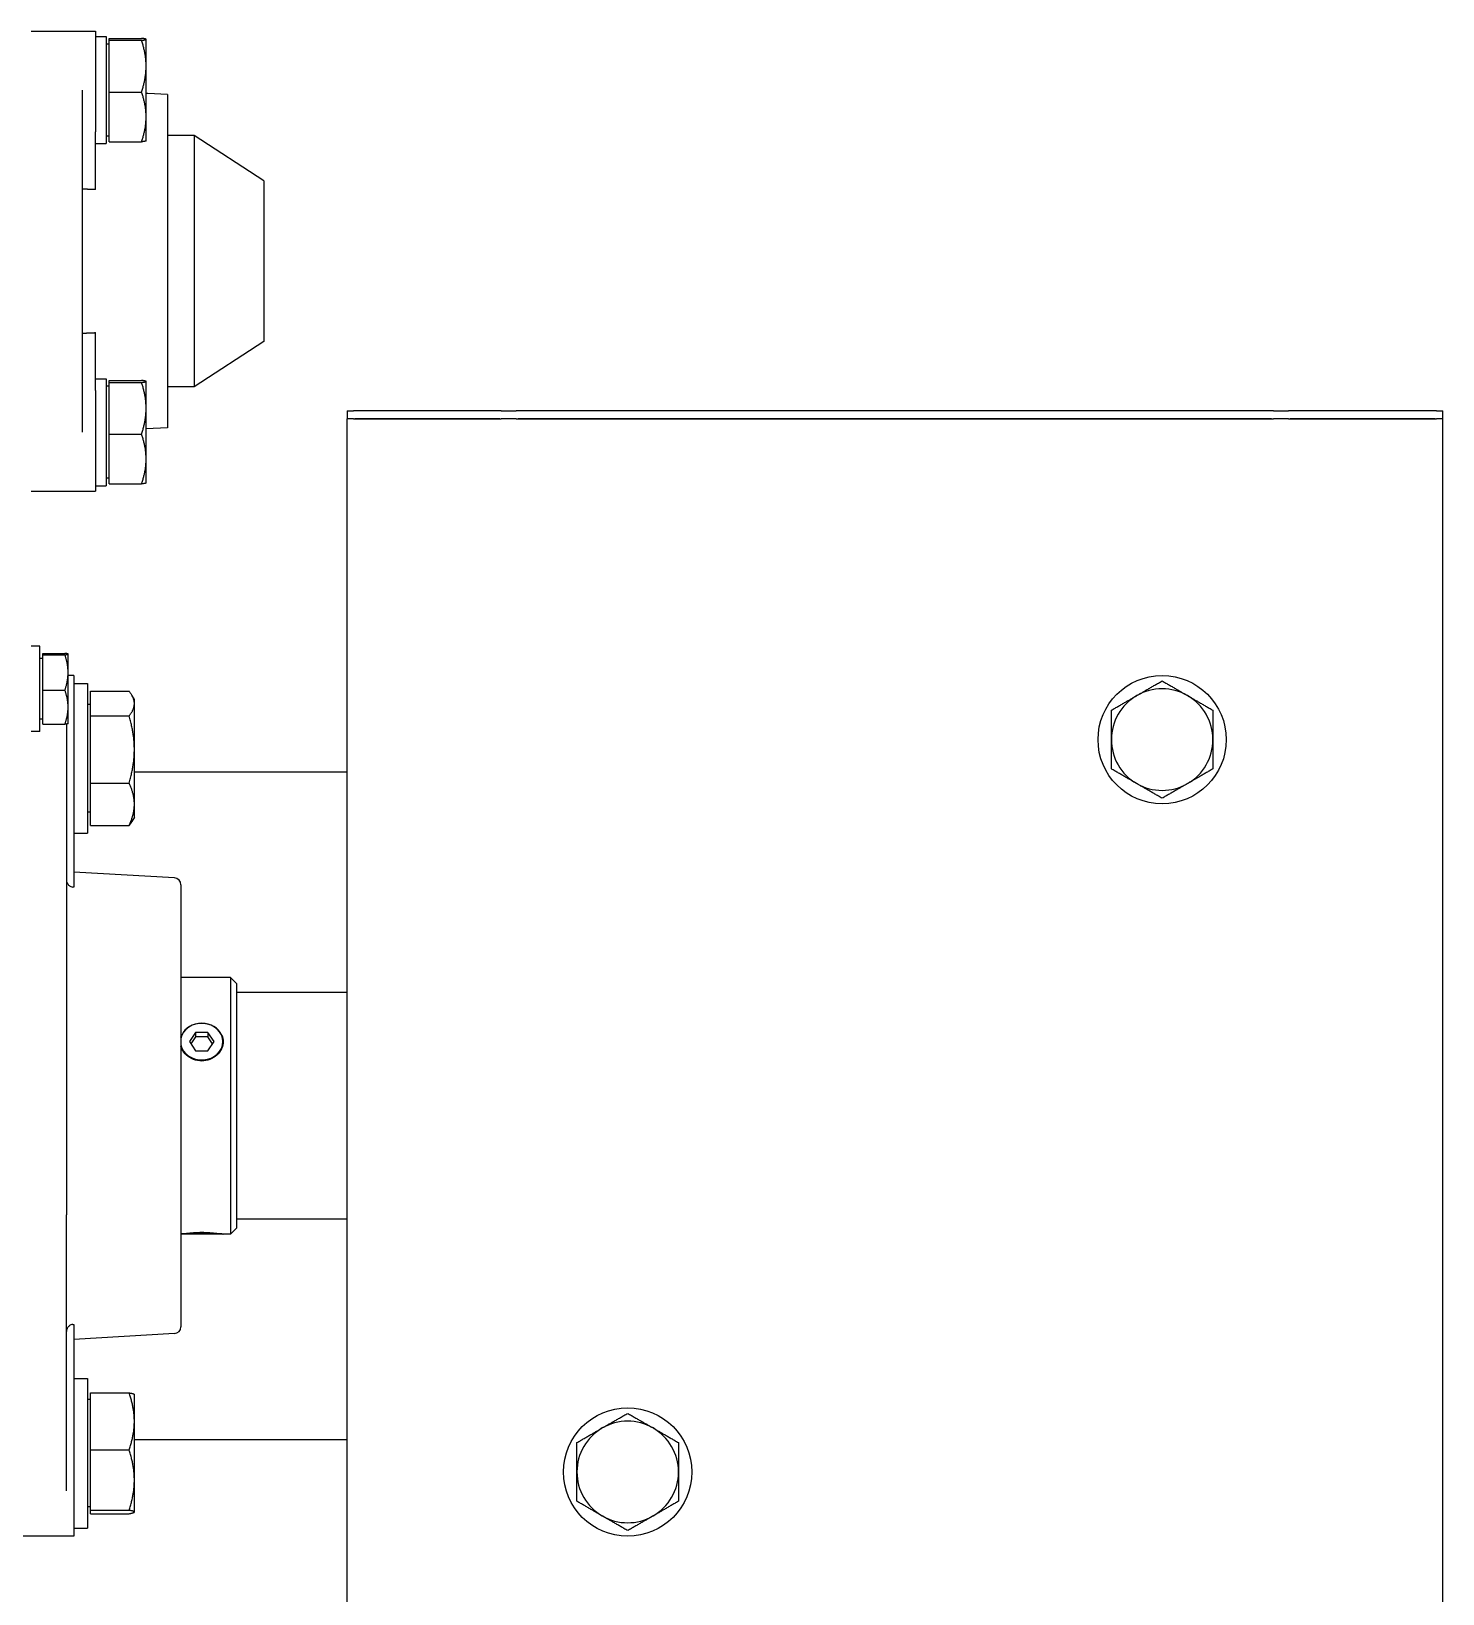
# Model space of a CAD drawing. Extents: x -3873 to 164127, y 7129 to 96529.
# Drawn here: x 43481.5 to 43745.6, y 40136.7 to 40429 of the extents above; entities that cross this region are included whole.
import ezdxf

# ---------------------------------------------------------------- set-up
doc = ezdxf.new("R2010")
doc.units = 0
doc.layers.add('LAYOUT', color=90, linetype='CONTINUOUS')
doc.layers.add('LAYOUT-KROMEKA', color=1, linetype='CONTINUOUS')

# ---------------------------------------------------------------- blocks, each defined once
blk = doc.blocks.new('A$Ccf7c2aec')
at = {"layer": 'LAYOUT-KROMEKA'}
for p, q in [((1870.13, 256.1), (1870.13, 270.1)), ((2020.63, 262.5), (2020.63, 264.1)), ((2036.63, 262.5), (2036.63, 264.1)), ((2065.63, 264.1), (2065.63, 254.5)), ((2151.63, 264.1), (2151.63, 254.5)), ((2020.63, 262.5), (2036.63, 262.5)), ((2022.01, 261.9), (2028.38, 261.9)), ((2022.01, 261.9), (2022.01, 257.78)), ((2022.93, 261.9), (2022.93, 262.5)), ((2028.38, 261.9), (2035, 261.9)), ((2028.38, 261.9), (2028.38, 257.78)), ((2034.33, 261.9), (2034.33, 262.5)), ((2035, 261.9), (2035.25, 261.9)), ((2035, 261.9), (2035, 257.78)), ((2035.25, 261.9), (2035.25, 257.78)), ((1878.6, 257.5), (1930.21, 257.5)), ((1971.06, 257.5), (1930.21, 257.5)), ((2022.05, 257.5), (1971.06, 257.5)), ((1885.63, 256.1), (1870.13, 256.1)), ((1871.63, 256.1), (1871.63, 253.6)), ((1909.74, 256.1), (1885.63, 256.1)), ((1899.63, 256.1), (1899.63, 253.6)), ((1908.02, 237.29), (1906.9, 256.1)), ((1909.73, 256.31), (1909.74, 256.1)), ((1991.52, 256.1), (1991.54, 256.31)), ((2015.63, 256.1), (1991.52, 256.1)), ((1993.25, 237.29), (1994.36, 256.1)), ((2001.63, 256.1), (2001.63, 253.6)), ((2031.13, 256.1), (2015.63, 256.1)), ((2022.13, 257.2), (2025.2, 257.2)), ((2022.13, 257.2), (2022.13, 257.2)), ((2025.2, 257.2), (2031.69, 257.2)), ((2029.63, 256.1), (2029.63, 253.6)), ((2031.13, 256.1), (2031.13, 257.2)), ((2031.69, 257.2), (2035.13, 257.2)), ((2035.13, 257.2), (2035.13, 257.2)), ((2035.13, 257.2), (2035.14, 257.2)), ((2065.63, 254.5), (2065.63, 252.1)), ((2076.63, 254.5), (2140.63, 254.5)), ((2151.63, 254.5), (2151.63, 252.1)), ((1899.63, 253.6), (1871.63, 253.6)), ((1874.33, 253), (1874.33, 245.78)), ((1874.33, 253), (1874.96, 253)), ((1874.96, 253), (1886.26, 253)), ((1874.96, 253), (1874.96, 245.78)), ((1875.58, 253), (1875.58, 253.6)), ((1886.26, 253), (1896.93, 253)), ((1886.26, 253), (1886.26, 245.78)), ((1895.68, 253), (1895.68, 253.6)), ((1896.93, 253), (1896.93, 245.78)), ((2029.63, 253.6), (2001.63, 253.6)), ((2003.07, 253), (2011, 253)), ((2003.07, 253), (2003.07, 245.78)), ((2005.58, 253), (2005.58, 253.6)), ((2011, 253), (2023.56, 253)), ((2011, 253), (2011, 245.78)), ((2023.56, 253), (2023.56, 245.78)), ((2023.56, 253), (2028.19, 253)), ((2025.68, 253), (2025.68, 253.6)), ((2028.19, 253), (2028.19, 245.78)), ((2084.41, 252.1), (2065.63, 252.1)), ((2066.63, 252.1), (2066.63, 250.1)), ((2084.41, 252.1), (2095.26, 252.1)), ((2086.63, 252.1), (2086.63, 250.1)), ((2122.01, 252.1), (2132.85, 252.1)), ((2130.63, 252.1), (2130.63, 250.1)), ((2151.63, 252.1), (2132.85, 252.1)), ((2150.63, 252.1), (2150.63, 250.1)), ((2086.63, 250.1), (2066.63, 250.1)), ((2066.96, 249.5), (2076.27, 249.5)), ((2066.96, 249.5), (2066.96, 243.45)), ((2068.03, 249.5), (2068.03, 250.1)), ((2076.27, 249.5), (2085.94, 249.5)), ((2076.27, 249.5), (2076.27, 243.45)), ((2085.23, 249.5), (2085.23, 250.1)), ((2085.94, 249.5), (2086.31, 249.5)), ((2085.94, 249.5), (2085.94, 243.45)), ((2086.31, 249.5), (2086.31, 243.45)), ((2150.63, 250.1), (2130.63, 250.1)), ((2130.96, 249.5), (2140.27, 249.5)), ((2130.96, 249.5), (2130.96, 243.45)), ((2132.03, 249.5), (2132.03, 250.1)), ((2140.27, 249.5), (2149.94, 249.5)), ((2140.27, 249.5), (2140.27, 243.45)), ((2149.23, 249.5), (2149.23, 250.1)), ((2149.94, 249.5), (2150.31, 249.5)), ((2149.94, 249.5), (2149.94, 243.45)), ((2150.31, 249.5), (2150.31, 243.45)), ((1874.63, 244.8), (1874.62, 244.81)), ((1874.63, 244.8), (1874.65, 244.8)), ((1874.65, 244.8), (1880.61, 244.8)), ((1880.61, 244.8), (1891.6, 244.8)), ((1888.13, 205), (1888.13, 244.8)), ((1891.6, 244.8), (1896.63, 244.8)), ((1896.63, 244.8), (1896.65, 244.81)), ((2004.63, 244.8), (2003.82, 245.27)), ((2004.63, 244.8), (2007.04, 244.8)), ((2007.04, 244.8), (2017.28, 244.8)), ((2013.13, 244.8), (2013.13, 205)), ((2017.28, 244.8), (2025.88, 244.8)), ((2025.88, 244.8), (2026.63, 244.8)), ((2026.63, 244.8), (2027.45, 245.27)), ((2067.13, 242.6), (2071.61, 242.6)), ((2067.13, 242.6), (2067.13, 242.6)), ((2071.61, 242.6), (2081.11, 242.6)), ((2077.47, 238.6), (2077.26, 242.6)), ((2081.11, 242.6), (2086.13, 242.6)), ((2086.13, 242.6), (2086.13, 242.6)), ((2086.13, 242.6), (2086.14, 242.6)), ((2131.13, 242.6), (2135.61, 242.6)), ((2131.13, 242.6), (2131.13, 242.6)), ((2135.61, 242.6), (2145.11, 242.6)), ((2145.11, 242.6), (2150.13, 242.6)), ((2150.13, 242.6), (2150.13, 242.6)), ((2150.13, 242.6), (2150.14, 242.6)), ((2139.8, 238.6), (2139.99, 242.3)), ((2139.8, 238.6), (2077.47, 238.6)), ((2085.13, 233.6), (2085.13, 238.6)), ((2132.13, 233.6), (2132.13, 238.6)), ((1991.99, 236.1), (1909.27, 236.1)), ((1926.63, 228.24), (1926.63, 236.1)), ((1926.67, 228.46), (1926.67, 235.94)), ((1962.63, 234.51), (1960.9, 233.35)), ((1963.55, 233.35), (1962.23, 234.24)), ((1964.37, 233.35), (1962.63, 234.51)), ((1974.63, 226.8), (1974.63, 236.1)), ((1960.9, 233.35), (1960.9, 231.05)), ((1960.9, 231.05), (1962.63, 229.89)), ((1962.23, 230.16), (1963.55, 231.05)), ((1962.63, 229.89), (1964.37, 231.05)), ((1963.55, 231.05), (1963.55, 233.35)), ((1964.37, 233.35), (1963.55, 233.35)), ((1964.37, 231.05), (1963.55, 231.05)), ((1964.37, 231.05), (1964.37, 233.35)), ((2132.13, 233.6), (2085.13, 233.6)), ((2093.63, 220.6), (2085.13, 233.6)), ((2123.63, 220.6), (2132.13, 233.6)), ((1926.63, 228.24), (1926.64, 228.23)), ((1926.63, 226.8), (1926.63, 228.16)), ((1974.63, 226.8), (1926.63, 226.8)), ((1927.73, 225.7), (1926.63, 226.8)), ((1973.53, 225.7), (1927.73, 225.7)), ((1929.43, 205), (1929.43, 225.7)), ((1971.83, 205), (1971.83, 225.7)), ((1973.53, 225.7), (1974.63, 226.8)), ((2123.63, 220.6), (2093.63, 220.6)), ((1544.13, 205), (2079.13, 205)), ((2079.13, 203.83), (2079.13, 205)), ((2080.63, 205), (2079.13, 205)), ((2080.63, 205), (2080.63, 203.83)), ((2079.13, 203.83), (2079.13, 176.17)), ((2079.13, 176.44), (2079.13, 203.56)), ((2080.63, 176.17), (2080.63, 203.83)), ((2079.13, 173.34), (2079.13, 176.17)), ((2080.63, 176.17), (2080.63, 173.34)), ((2079.13, 173.34), (2079.13, 31.66)), ((2079.13, 32.03), (2079.13, 172.97)), ((2080.63, 31.66), (2080.63, 173.34)), ((2079.13, 28.83), (2079.13, 31.66)), ((2080.63, 31.66), (2080.63, 28.83)), ((2079.13, 28.83), (2079.13, 1.17)), ((2079.13, 1.44), (2079.13, 28.56)), ((2080.63, 1.17), (2080.63, 28.83)), ((1544.13, 0), (2079.13, 0)), ((2079.13, 0), (2079.13, 1.17)), ((2079.13, 0), (2080.63, 0)), ((2080.63, 1.17), (2080.63, 0))]:
    blk.add_line(p, q, dxfattribs=at)
for centre in [(1882.13, 152.5), (2019.13, 52.5)]:
    blk.add_circle(centre, 12, dxfattribs=at)
for centre, radius, start, end in [((1909.27, 237.36), 1.26, 183, 270), ((1991.99, 237.36), 1.26, 270, 357), ((1882.13, 152.5), 9.5, 90, 150), ((1882.13, 152.5), 9.5, 30, 90), ((1882.13, 152.5), 9.5, 150, 210), ((1882.13, 152.5), 9.5, 330, 30), ((1882.13, 152.5), 9.5, 210, 270), ((1882.13, 152.5), 9.5, 270, 330), ((2019.13, 52.5), 9.5, 90, 150), ((2019.13, 52.5), 9.5, 30, 90), ((2019.13, 52.5), 9.5, 150, 210), ((2019.13, 52.5), 9.5, 330, 30), ((2019.13, 52.5), 9.5, 210, 270), ((2019.13, 52.5), 9.5, 270, 330)]:
    blk.add_arc(centre, radius, start, end, dxfattribs=at)
for centre, major_axis, start_param, end_param in [((1962.63, 232.2), (0, 3.96), 0.172496, 6.11069), ((1962.61, 232.2), (0, -4), 3.500904, 5.923874), ((1962.61, 232.2), (0, 4), 0.224075, 0.359312), ((1962.61, 232.2), (0, 4), 5.923874, 6.05911), ((1962.61, 232.2), (0, 4), 3.500904, 5.923874), ((1962.61, 232.2), (0, -4), 5.923874, 6.642497)]:
    blk.add_ellipse(centre, major_axis=major_axis, ratio=0.866025, start_param=start_param, end_param=end_param, dxfattribs=at)
for points, knots in [([(1909.73, 256.31), (1909.72, 256.44), (1909.69, 256.59), (1909.57, 256.86), (1909.46, 257.01), (1909.23, 257.23), (1909.06, 257.34), (1908.76, 257.46), (1908.56, 257.5), (1908.39, 257.5)], [-0.3790177, -0.3790177, -0.3790177, -0.3790177, -0.3397976, -0.3397976, -0.2925208, -0.2925208, -0.2433128, -0.2433128, -0.1925715, -0.1925715, -0.1925715, -0.1925715]), ([(1992.88, 257.5), (1992.71, 257.5), (1992.51, 257.46), (1992.2, 257.34), (1992.04, 257.23), (1991.8, 257.01), (1991.69, 256.86), (1991.58, 256.59), (1991.55, 256.44), (1991.54, 256.31)], [-0.5783668, -0.5783668, -0.5783668, -0.5783668, -0.5276255, -0.5276255, -0.4784175, -0.4784175, -0.4311408, -0.4311408, -0.3919206, -0.3919206, -0.3919206, -0.3919206]), ([(2139.99, 242.3), (2139.99, 242.3), (2139.99, 242.32), (2139.99, 242.38), (2139.99, 242.43), (2139.99, 242.53), (2139.99, 242.56), (2139.99, 242.6)], [11.78137, 11.78137, 11.78137, 11.78137, 12.269775, 12.269775, 12.758179, 12.758179, 12.986846, 12.986846, 12.986846, 12.986846]), ([(1926.67, 235.94), (1926.68, 235.93), (1926.68, 235.91), (1926.71, 235.69), (1926.76, 235.38), (1926.84, 234.67), (1926.89, 234.22), (1926.95, 233.24), (1926.97, 232.7), (1926.97, 232.2)], [-1.6734941, -1.6734941, -1.6734941, -1.6734941, -1.6607582, -1.6607582, -1.5097824, -1.5097824, -1.3588025, -1.3588025, -1.2078227, -1.2078227, -1.2078227, -1.2078227]), ([(1961.39, 228.46), (1961.36, 228.47), (1961.32, 228.49), (1960.84, 228.71), (1960.43, 229.02), (1959.77, 229.73), (1959.48, 230.18), (1959.1, 231.16), (1959, 231.7), (1959, 232.2), (1959, 232.7), (1959.1, 233.24), (1959.48, 234.22), (1959.77, 234.67), (1960.43, 235.38), (1960.84, 235.69), (1961.32, 235.91), (1961.36, 235.93), (1961.39, 235.94)], [1.9499739, 1.9499739, 1.9499739, 1.9499739, 1.9627098, 1.9627098, 2.1136856, 2.1136856, 2.2646655, 2.2646655, 2.4156453, 2.4156453, 2.4156453, 2.5666252, 2.5666252, 2.717605, 2.717605, 2.8685809, 2.8685809, 2.8813168, 2.8813168, 2.8813168, 2.8813168]), ([(1926.97, 232.2), (1926.97, 231.7), (1926.95, 231.16), (1926.89, 230.18), (1926.84, 229.73), (1926.76, 229.02), (1926.71, 228.71), (1926.68, 228.49), (1926.68, 228.47), (1926.67, 228.46)], [-1.2078227, -1.2078227, -1.2078227, -1.2078227, -1.0568428, -1.0568428, -0.905863, -0.905863, -0.7548872, -0.7548872, -0.7421512, -0.7421512, -0.7421512, -0.7421512]), ([(1963.83, 228.46), (1963.45, 228.26), (1963.04, 228.16), (1962.23, 228.16), (1961.8, 228.26), (1961.39, 228.46)], [1.6236635, 1.6236635, 1.6236635, 1.6236635, 1.7637105, 1.7637105, 1.9037575, 1.9037575, 1.9037575, 1.9037575])]:
    blk.add_open_spline(points, degree=3, knots=knots, dxfattribs=at)
for points, weights in [([(2022.01, 257.78), (2023.72, 257.2), (2025.2, 257.2)], [1, 1.0379548493, 1]), ([(2022.13, 257.2), (2022.07, 257.23), (2022.01, 257.78)], [1.00429704672, 1.03566861292, 1]), ([(2025.2, 257.2), (2026.68, 257.2), (2028.38, 257.78)], [1, 1.0379548493, 1]), ([(2028.38, 257.78), (2030.16, 257.2), (2031.69, 257.2)], [1, 1.0379548493, 1]), ([(2031.69, 257.2), (2033.23, 257.2), (2035, 257.78)], [1, 1.0379548493, 1]), ([(2035, 257.78), (2035.07, 257.2), (2035.13, 257.2)], [1, 1.0379548493, 1]), ([(2035.13, 257.2), (2035.19, 257.2), (2035.25, 257.78)], [1, 1.0379548493, 1]), ([(2095.16, 254.5), (2095.21, 253.3), (2095.26, 252.1)], [1, 1.00000219999, 1]), ([(2122.01, 252.1), (2122.06, 253.3), (2122.1, 254.5)], [1, 1.00000220104, 1]), ([(1874.33, 245.78), (1874.5, 244.8), (1874.65, 244.8)], [1, 1.0379548493, 1]), ([(1874.65, 244.8), (1874.79, 244.8), (1874.96, 245.78)], [1, 1.0379548493, 1]), ([(1874.96, 245.78), (1877.99, 244.8), (1880.61, 244.8)], [1, 1.0379548493, 1]), ([(1880.61, 244.8), (1883.23, 244.8), (1886.26, 245.78)], [1, 1.0379548493, 1]), ([(1886.26, 245.78), (1889.12, 244.8), (1891.6, 244.8)], [1, 1.0379548493, 1]), ([(1891.6, 244.8), (1894.07, 244.8), (1896.93, 245.78)], [1, 1.0379548493, 1]), ([(1896.93, 245.78), (1896.78, 244.88), (1896.65, 244.81)], [1, 1.03457079618, 1.00616466212]), ([(2003.07, 245.78), (2005.2, 244.8), (2007.04, 244.8)], [1, 1.0379548493, 1]), ([(2003.82, 245.27), (2003.46, 245.48), (2003.07, 245.78)], [1.01603521509, 1.01150510505, 1]), ([(2007.04, 244.8), (2008.88, 244.8), (2011, 245.78)], [1, 1.0379548493, 1]), ([(2011, 245.78), (2014.37, 244.8), (2017.28, 244.8)], [1, 1.0379548493, 1]), ([(2017.28, 244.8), (2020.19, 244.8), (2023.56, 245.78)], [1, 1.0379548493, 1]), ([(2023.56, 245.78), (2024.8, 244.8), (2025.88, 244.8)], [1, 1.0379548493, 1]), ([(2025.88, 244.8), (2026.95, 244.8), (2028.19, 245.78)], [1, 1.0379548493, 1]), ([(2066.96, 243.45), (2069.45, 242.6), (2071.61, 242.6)], [1, 1.0379548493, 1]), ([(2067.13, 242.6), (2067.05, 242.65), (2066.96, 243.45)], [1.00429704672, 1.03566861292, 1]), ([(2071.61, 242.6), (2073.77, 242.6), (2076.27, 243.45)], [1, 1.0379548493, 1]), ([(2076.27, 243.45), (2078.86, 242.6), (2081.11, 242.6)], [1, 1.0379548493, 1]), ([(2081.11, 242.6), (2083.35, 242.6), (2085.94, 243.45)], [1, 1.0379548493, 1]), ([(2085.94, 243.45), (2086.04, 242.6), (2086.13, 242.6)], [1, 1.0379548493, 1]), ([(2086.13, 242.6), (2086.21, 242.6), (2086.31, 243.45)], [1, 1.0379548493, 1]), ([(2130.96, 243.45), (2133.45, 242.6), (2135.61, 242.6)], [1, 1.0379548493, 1]), ([(2131.13, 242.6), (2131.05, 242.65), (2130.96, 243.45)], [1.00429704672, 1.03566861292, 1]), ([(2135.61, 242.6), (2137.77, 242.6), (2140.27, 243.45)], [1, 1.0379548493, 1]), ([(2140.27, 243.45), (2142.86, 242.6), (2145.11, 242.6)], [1, 1.0379548493, 1]), ([(2145.11, 242.6), (2147.35, 242.6), (2149.94, 243.45)], [1, 1.0379548493, 1]), ([(2149.94, 243.45), (2150.04, 242.6), (2150.13, 242.6)], [1, 1.0379548493, 1]), ([(2150.13, 242.6), (2150.21, 242.6), (2150.31, 243.45)], [1, 1.0379548493, 1]), ([(1873.91, 157.25), (1875.18, 159.45), (1876.65, 162)], [1, 1.0379548493, 1]), ([(1876.65, 162), (1879.59, 162), (1882.13, 162)], [1, 1.0379548493, 1]), ([(1882.13, 162), (1884.68, 162), (1887.62, 162)], [1, 1.0379548493, 1]), ([(1887.62, 162), (1889.09, 159.45), (1890.36, 157.25)], [1, 1.0379548493, 1]), ([(1871.16, 152.5), (1872.63, 155.05), (1873.91, 157.25)], [1, 1.0379548493, 1]), ([(1890.36, 157.25), (1891.63, 155.05), (1893.1, 152.5)], [1, 1.0379548493, 1]), ([(1873.91, 147.75), (1872.63, 149.95), (1871.16, 152.5)], [1, 1.0379548493, 1]), ([(1893.1, 152.5), (1891.63, 149.95), (1890.36, 147.75)], [1, 1.0379548493, 1]), ([(1876.65, 143), (1875.18, 145.55), (1873.91, 147.75)], [1, 1.0379548493, 1]), ([(1890.36, 147.75), (1889.09, 145.55), (1887.62, 143)], [1, 1.0379548493, 1]), ([(1882.13, 143), (1879.59, 143), (1876.65, 143)], [1, 1.0379548493, 1]), ([(1887.62, 143), (1884.68, 143), (1882.13, 143)], [1, 1.0379548493, 1]), ([(2010.91, 57.25), (2012.18, 59.45), (2013.65, 62)], [1, 1.0379548493, 1]), ([(2013.65, 62), (2016.59, 62), (2019.13, 62)], [1, 1.0379548493, 1]), ([(2019.13, 62), (2021.68, 62), (2024.62, 62)], [1, 1.0379548493, 1]), ([(2024.62, 62), (2026.09, 59.45), (2027.36, 57.25)], [1, 1.0379548493, 1]), ([(2008.16, 52.5), (2009.63, 55.05), (2010.91, 57.25)], [1, 1.0379548493, 1]), ([(2027.36, 57.25), (2028.63, 55.05), (2030.1, 52.5)], [1, 1.0379548493, 1]), ([(2010.91, 47.75), (2009.63, 49.95), (2008.16, 52.5)], [1, 1.0379548493, 1]), ([(2030.1, 52.5), (2028.63, 49.95), (2027.36, 47.75)], [1, 1.0379548493, 1]), ([(2013.65, 43), (2012.18, 45.55), (2010.91, 47.75)], [1, 1.0379548493, 1]), ([(2027.36, 47.75), (2026.09, 45.55), (2024.62, 43)], [1, 1.0379548493, 1]), ([(2019.13, 43), (2016.59, 43), (2013.65, 43)], [1, 1.0379548493, 1]), ([(2024.62, 43), (2021.68, 43), (2019.13, 43)], [1, 1.0379548493, 1])]:
    blk.add_rational_spline(points, weights, degree=2, dxfattribs=at)
for points in [[(1926.65, 236.1), (1926.66, 236.06), (1926.67, 236.01), (1926.67, 235.94)], [(1961.39, 235.94), (1961.52, 236.01), (1961.65, 236.06), (1961.77, 236.1)], [(1963.47, 236.1), (1963.59, 236.06), (1963.71, 236.01), (1963.83, 235.94)], [(1926.67, 228.46), (1926.65, 228.26), (1926.63, 228.16), (1926.63, 228.16)]]:
    blk.add_open_spline(points, degree=3, dxfattribs=at)

msp = doc.modelspace()

# ---------------------------------------------------------------- block references
at = {"layer": 'LAYOUT', "color": 4, "linetype": 'Continuous', "ltscale": 20, "rotation": 90}
msp.add_blockref('A$Ccf7c2aec', (43745.56, 38277.35), dxfattribs=at)

doc.saveas('drawing.dxf')
